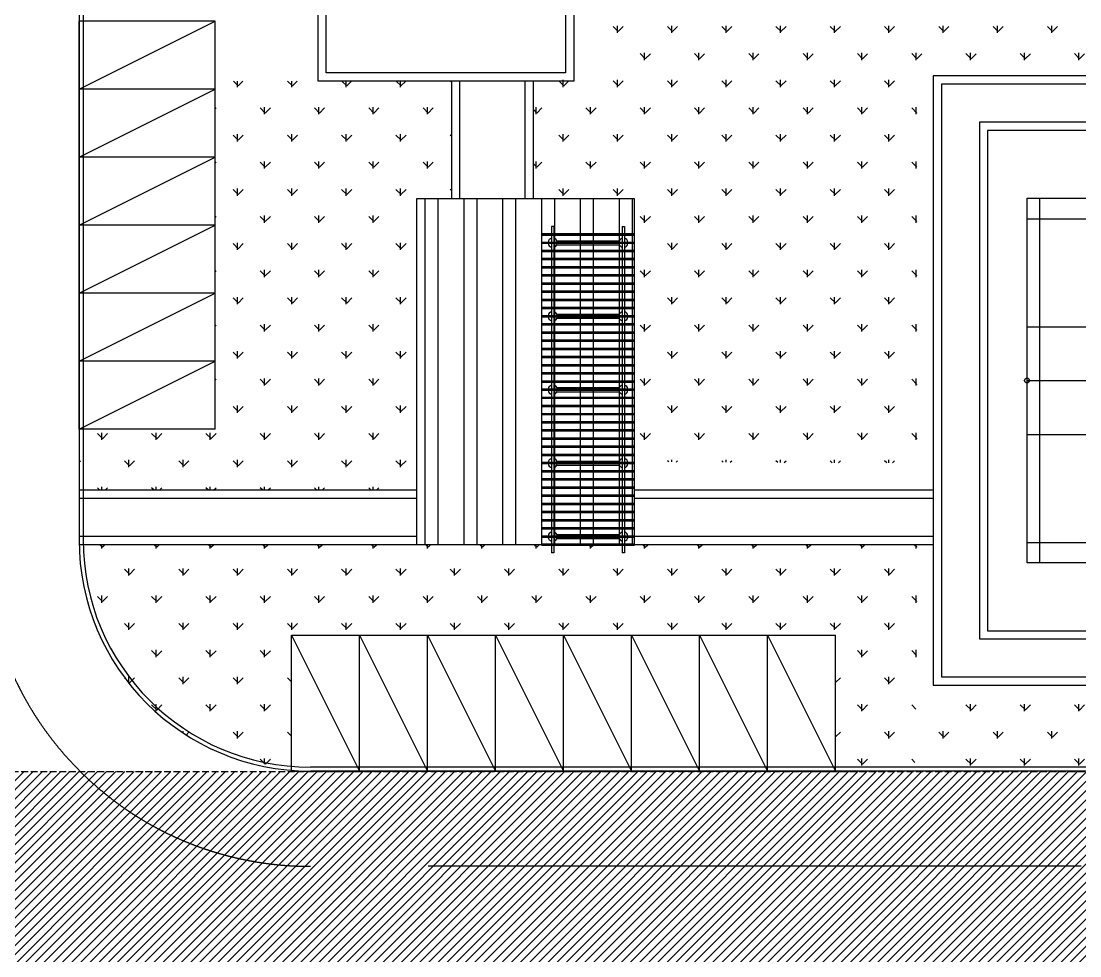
# Model space of a CAD drawing. Header units: millimetres. Extents: x 36720183 to 38160956, y 58934012 to 60388477.
# Drawn here: x 37524127 to 37563043, y 59317925 to 59352294 of the extents above; entities that cross this region are included whole.
import ezdxf

# ---------------------------------------------------------------- set-up
doc = ezdxf.new("R2010")
doc.units = ezdxf.units.MM
doc.header["$LTSCALE"] = 1000
doc.header["$MEASUREMENT"] = 0
doc.linetypes.add('ACAD_ISO04W100', pattern=[30, 24, -3, 0, -3])
doc.linetypes.add('DASH', pattern=[0.35, 0.25, -0.1])
for name, color, linetype in [('@ 绿化', 8, 'Continuous'), ('@YL', 2, 'Continuous'), ('@YL-铺装', 6, 'Continuous'), ('@园建', 1, 'Continuous'), ('@扑救面填充', 8, 'Continuous'), ('@运动', 2, 'Continuous'), ('DL_道路中线_支路网_', 4, 'ACAD_ISO04W100'), ('DL_道路红线_支路网_', 1, 'Continuous'), ('DOTE', 1, 'Continuous'), ('扑救面', 2, 'Continuous'), ('车位', 40, 'Continuous')]:
    doc.layers.add(name, color=color, linetype=linetype)
pattern_1 = [(90, (0, 0), (-997.795475, 997.795475), [264.58066, -1731.01015]), (45, (0, 0), (-997.796155, 997.796155), [264.58066, -1146.51615]), (135, (0, 0), (-997.796155, -997.796155), [264.58066, -1146.51615])]

# ---------------------------------------------------------------- blocks, each defined once
blk = doc.blocks.new('车位')
at = {"layer": '车位'}
for p, q in [((2126015, 462726), (2126015, 465226)), ((2131015, 465226), (2126015, 465226)), ((2131015, 462726), (2131015, 465226)), ((2131015, 462726), (2126015, 462726))]:
    blk.add_line(p, q, dxfattribs=at)
blk.add_lwpolyline([(2126015, 462726), (2131015, 465226)], dxfattribs=at)
blk = doc.blocks.new('hj')
at = {"layer": '@YL-铺装', "color": 8, "ltscale": 0.5}
for points in [[(-4860, 2960), (-4800, 2960), (-4800, -440), (-4860, -440), (-4860, 2960)], [(-4560, 2960), (-4500, 2960), (-4500, -440), (-4560, -440), (-4560, 2960)], [(-4260, 2960), (-4200, 2960), (-4200, -440), (-4260, -440), (-4260, 2960)], [(-4260, 2960), (-4200, 2960), (-4200, -440), (-4260, -440), (-4260, 2960)], [(-3960, 2960), (-3900, 2960), (-3900, -440), (-3960, -440), (-3960, 2960)], [(-3660, 2960), (-3600, 2960), (-3600, -440), (-3660, -440), (-3660, 2960)], [(-3660, 2960), (-3600, 2960), (-3600, -440), (-3660, -440), (-3660, 2960)], [(-3360, 2960), (-3300, 2960), (-3300, -440), (-3360, -440), (-3360, 2960)], [(-3060, 2960), (-3000, 2960), (-3000, -440), (-3060, -440), (-3060, 2960)], [(-3060, 2960), (-3000, 2960), (-3000, -440), (-3060, -440), (-3060, 2960)], [(-2760, 2960), (-2700, 2960), (-2700, -440), (-2760, -440), (-2760, 2960)], [(-2460, 2960), (-2400, 2960), (-2400, -440), (-2460, -440), (-2460, 2960)], [(-2160, 2960), (-2100, 2960), (-2100, -440), (-2160, -440), (-2160, 2960)], [(-1860, 2960), (-1800, 2960), (-1800, -440), (-1860, -440), (-1860, 2960)], [(-1860, 2960), (-1800, 2960), (-1800, -440), (-1860, -440), (-1860, 2960)], [(-1560, 2960), (-1500, 2960), (-1500, -440), (-1560, -440), (-1560, 2960)], [(-1260, 2960), (-1200, 2960), (-1200, -440), (-1260, -440), (-1260, 2960)], [(-1260, 2960), (-1200, 2960), (-1200, -440), (-1260, -440), (-1260, 2960)], [(-960, 2960), (-900, 2960), (-900, -440), (-960, -440), (-960, 2960)], [(-660, 2960), (-600, 2960), (-600, -440), (-660, -440), (-660, 2960)], [(-660, 2960), (-600, 2960), (-600, -440), (-660, -440), (-660, 2960)], [(-360, 2960), (-300, 2960), (-300, -440), (-360, -440), (-360, 2960)], [(-60, 2960), (0, 2960), (0, -440), (-60, -440), (-60, 2960)], [(240, 2960), (300, 2960), (300, -440), (240, -440), (240, 2960)], [(540, 2960), (600, 2960), (600, -440), (540, -440), (540, 2960)], [(540, 2960), (600, 2960), (600, -440), (540, -440), (540, 2960)], [(840, 2960), (900, 2960), (900, -440), (840, -440), (840, 2960)], [(1140, 2960), (1200, 2960), (1200, -440), (1140, -440), (1140, 2960)], [(1140, 2960), (1200, 2960), (1200, -440), (1140, -440), (1140, 2960)], [(1440, 2960), (1500, 2960), (1500, -440), (1440, -440), (1440, 2960)], [(1740, 2960), (1800, 2960), (1800, -440), (1740, -440), (1740, 2960)], [(1740, 2960), (1800, 2960), (1800, -440), (1740, -440), (1740, 2960)], [(2040, 2960), (2100, 2960), (2100, -440), (2040, -440), (2040, 2960)], [(2340, 2960), (2400, 2960), (2400, -440), (2340, -440), (2340, 2960)], [(2640, 2960), (2700, 2960), (2700, -440), (2640, -440), (2640, 2960)], [(2940, 2960), (3000, 2960), (3000, -440), (2940, -440), (2940, 2960)], [(2940, 2960), (3000, 2960), (3000, -440), (2940, -440), (2940, 2960)], [(3240, 2960), (3300, 2960), (3300, -440), (3240, -440), (3240, 2960)], [(3540, 2960), (3600, 2960), (3600, -440), (3540, -440), (3540, 2960)], [(3540, 2960), (3600, 2960), (3600, -440), (3540, -440), (3540, 2960)], [(3840, 2960), (3900, 2960), (3900, -440), (3840, -440), (3840, 2960)], [(4140, 2960), (4200, 2960), (4200, -440), (4140, -440), (4140, 2960)], [(4140, 2960), (4200, 2960), (4200, -440), (4140, -440), (4140, 2960)], [(4440, 2960), (4500, 2960), (4500, -440), (4440, -440), (4440, 2960)], [(4740, 2960), (4800, 2960), (4800, -440), (4740, -440), (4740, 2960)], [(5040, 2960), (5100, 2960), (5100, -440), (5040, -440), (5040, 2960)], [(5340, 2960), (5400, 2960), (5400, -440), (5340, -440), (5340, 2960)], [(5340, 2960), (5400, 2960), (5400, -440), (5340, -440), (5340, 2960)], [(5640, 2960), (5700, 2960), (5700, -440), (5640, -440), (5640, 2960)], [(5940, 2960), (6000, 2960), (6000, -440), (5940, -440), (5940, 2960)], [(5940, 2960), (6000, 2960), (6000, -440), (5940, -440), (5940, 2960)], [(6240, 2960), (6300, 2960), (6300, -440), (6240, -440), (6240, 2960)], [(6240, 2960), (6300, 2960), (6300, -440), (6240, -440), (6240, 2960)], [(6540, 2960), (6600, 2960), (6600, -440), (6540, -440), (6540, 2960)]]:
    blk.add_lwpolyline(points, dxfattribs=at)
at = {"layer": '@YL-铺装', "color": 2, "ltscale": 0.5}
for points in [[(3840, 2600), (-5130, 2600)], [(-5130, 2520), (-5130, 2600)], [(3840, 2520), (-5130, 2520)], [(4140, 2600), (3900, 2600)], [(4140, 2520), (3900, 2520)], [(4440, 2600), (4200, 2600)], [(4440, 2520), (4200, 2520)], [(4740, 2600), (4500, 2600)], [(4740, 2520), (4500, 2520)], [(5040, 2600), (4800, 2600)], [(5040, 2520), (4800, 2520)], [(5340, 2600), (5100, 2600)], [(5340, 2520), (5100, 2520)], [(5640, 2600), (5400, 2600)], [(5940, 2520), (5400, 2520)], [(5940, 2600), (5700, 2600)], [(6240, 2600), (6000, 2600)], [(6240, 2520), (6000, 2520)], [(6540, 2600), (6300, 2600)], [(6540, 2520), (6300, 2520)], [(6870, 2600), (6600, 2600)], [(6870, 2520), (6600, 2520)], [(3840, 0), (-5130, 0)], [(3840, -80), (-5130, -80)], [(4140, 0), (3900, 0)], [(4140, -80), (3900, -80)], [(4440, 0), (4200, 0)], [(4440, -80), (4200, -80)], [(4740, 0), (4500, 0)], [(4740, -80), (4500, -80)], [(5040, 0), (4800, 0)], [(5040, -80), (4800, -80)], [(5340, 0), (5100, 0)], [(5340, -80), (5100, -80)], [(5640, 0), (5400, 0)], [(5640, -80), (5400, -80)], [(5940, 0), (5700, 0)], [(5940, -80), (5700, -80)], [(6240, 0), (6000, 0)], [(6240, -80), (6000, -80)], [(6540, 0), (6300, 0)], [(6540, -80), (6300, -80)], [(6870, 0), (6600, 0)], [(6870, -80), (6600, -80)]]:
    blk.add_lwpolyline(points, dxfattribs=at)
at = {"layer": '@YL-铺装', "color": 3, "ltscale": 0.5}
for points in [[(-4605, 2407), (-4605, 113)], [(-4455, 2407), (-4455, 113)], [(-1905, 2407), (-1905, 113)], [(-1755, 2407), (-1755, 113)], [(795, 2407), (795, 113)], [(945, 2407), (945, 113)], [(3495, 2407), (3495, 113)], [(3645, 2407), (3645, 113)], [(6195, 2407), (6195, 113)], [(6345, 2407), (6345, 113)]]:
    blk.add_lwpolyline(points, dxfattribs=at)
at = {"layer": '@YL-铺装', "color": 6, "ltscale": 0.5}
for points in [[(-5130, -80), (-5130, 0)], [(6870, 0), (6870, -80)]]:
    blk.add_lwpolyline(points, dxfattribs=at)
at = {"layer": '@YL-铺装', "color": 3, "ltscale": 0.5}
for centre, start, end in [((-4530, 2560), 100.1642, 166.391), ((-4530, 2560), 13.609, 79.8358), ((-1830, 2560), 100.1642, 166.391), ((-1830, 2560), 13.609, 79.8358), ((870, 2560), 100.1642, 166.391), ((870, 2560), 13.609, 79.8358), ((3570, 2560), 100.1642, 166.391), ((3570, 2560), 13.609, 79.8358), ((6270, 2560), 100.1642, 166.391), ((6270, 2560), 13.609, 79.8358), ((-4530, 2560), 193.609, 259.8358), ((-4530, 2560), 280.1642, 346.391), ((-1830, 2560), 193.609, 259.8358), ((-1830, 2560), 280.1642, 346.391), ((870, 2560), 193.609, 259.8358), ((870, 2560), 280.1642, 346.391), ((3570, 2560), 193.609, 259.8358), ((3570, 2560), 280.1642, 346.391), ((6270, 2560), 193.609, 259.8358), ((6270, 2560), 280.1642, 346.391), ((-4530, -40), 100.1642, 166.391), ((-4530, -40), 13.609, 79.8358), ((-1830, -40), 100.1642, 166.391), ((-1830, -40), 13.609, 79.8358), ((870, -40), 100.1642, 166.391), ((870, -40), 13.609, 79.8358), ((3570, -40), 100.1642, 166.391), ((3570, -40), 13.609, 79.8358), ((6270, -40), 100.1642, 166.391), ((6270, -40), 13.609, 79.8358), ((-4530, -40), 193.609, 259.8358), ((-4530, -40), 280.1642, 346.391), ((-1830, -40), 193.609, 259.8358), ((-1830, -40), 280.1642, 346.391), ((870, -40), 193.609, 259.8358), ((870, -40), 280.1642, 346.391), ((3570, -40), 193.609, 259.8358), ((3570, -40), 280.1642, 346.391), ((6270, -40), 193.609, 259.8358), ((6270, -40), 280.1642, 346.391)]:
    blk.add_arc(centre, 170, start, end, dxfattribs=at)
at = {"layer": 'DOTE', "color": 8, "linetype": 'ByBlock'}
for points in [[(6540, -440), (6540, 2960)], [(6600, -440), (6600, 2960)]]:
    blk.add_lwpolyline(points, dxfattribs=at)
at = {"layer": 'DOTE', "color": 1}
blk.add_lwpolyline([(6870, 2520), (6870, 2600)], dxfattribs=at)
blk = doc.blocks.new('ymq')
at = {"layer": '@运动', "color": 1}
blk.add_lwpolyline([(0, 13400), (6100, 13400)], dxfattribs=at)
blk.add_lwpolyline([(0, 13400), (6100, 13400), (6100, 0), (0, 0)], close=True, dxfattribs=at)
at = {"layer": '@运动', "color": 8}
for points in [[(460, 13400), (460, 0)], [(3050, 13400), (3050, 0)], [(5640, 13400), (5640, 0)], [(0, 12650), (6026, 12650), (6100, 12650)], [(0, 8680), (6010, 8680), (6100, 8680)], [(0, 6700), (5999, 6700), (6100, 6700)], [(0, 4720), (5975, 4720), (6100, 4720)], [(0, 750), (5930, 750), (6100, 750)]]:
    blk.add_lwpolyline(points, dxfattribs=at)
for centre in [(0, 6700), (6100, 6700)]:
    blk.add_circle(centre, 90, dxfattribs=at)

msp = doc.modelspace()

# ---------------------------------------------------------------- hatches: boundary and pattern name
at = {"layer": '@ 绿化', "linetype": 'Continuous'}
h = msp.add_hatch(dxfattribs=at)
h.set_pattern_fill('GRASS', color=256, scale=500, style=0)
h.set_pattern_definition(pattern_1)
h.paths.add_polyline_path([(37546665, 59345769), (37542943, 59345769), (37542943, 59350190), (37545442, 59350190), (37545442, 59353191), (37545442, 59354791), (37548842, 59354791), (37548893, 59357891), (37550593, 59357891), (37550543, 59361491), (37547242, 59361491), (37547242, 59364091), (37546742, 59364116), (37546743, 59364991), (37551342, 59364991), (37551342, 59362991), (37555842, 59362991), (37555892, 59364391), (37558792, 59364391), (37558842, 59363441), (37574852, 59362990), (37574852, 59364990), (37579452, 59365090), (37579452, 59364090), (37578952, 59364090), (37578952, 59361490), (37576252, 59361490), (37576252, 59359990), (37575053, 59359990), (37575053, 59357317), (37576353, 59357317), (37577352, 59357317), (37577352, 59354790), (37580752, 59354790), (37580753, 59350281), (37573157, 59350281), (37573157, 59350279), (37557056, 59350279), (37557056, 59348892), (37557056, 59336043), (37546665, 59336090)])
h = msp.add_hatch(dxfattribs=at)
h.set_pattern_fill('GRASS', color=256, scale=500, style=0)
h.set_pattern_definition(pattern_1)
edge = h.paths.add_edge_path()
edge.add_line((37526257, 59336043), (37526257, 59337293))
edge.add_line((37526257, 59337293), (37531257, 59337293))
edge.add_line((37531257, 59337293), (37531257, 59350091))
edge.add_line((37531257, 59350091), (37539943, 59350091))
edge.add_line((37539943, 59350091), (37539943, 59345769))
edge.add_line((37539943, 59345769), (37538665, 59345769))
edge.add_line((37538665, 59345769), (37538665, 59335043))
edge.add_line((37538665, 59335043), (37526257, 59335043))
h = msp.add_hatch(dxfattribs=at)
h.set_pattern_fill('GRASS', color=256, scale=500, style=0)
h.set_pattern_definition(pattern_1)
edge = h.paths.add_edge_path()
edge.add_line((37534066, 59324716), (37531252, 59325472))
edge.add_arc((37534695, 59333157), 8421, 201.177, 245.869, ccw=False)
edge.add_line((37526843, 59330115), (37526257, 59333043))
edge.add_line((37526257, 59333043), (37544665, 59333043))
edge.add_line((37544665, 59333043), (37545104, 59333043))
edge.add_line((37545104, 59333043), (37557056, 59333043))
edge.add_line((37557056, 59333043), (37557056, 59329806))
edge.add_line((37557056, 59329806), (37556979, 59324866))
edge.add_line((37556979, 59324866), (37554066, 59324716))
edge.add_line((37554066, 59324716), (37554066, 59329716))
edge.add_line((37554066, 59329716), (37534065, 59329716))
edge.add_line((37534065, 59329716), (37534066, 59324716))
h = msp.add_hatch(dxfattribs=at)
h.set_pattern_fill('GRASS', color=256, scale=500, style=0)
h.set_pattern_definition(pattern_1)
h.paths.add_polyline_path([(37557616, 59327879), (37570128, 59327879), (37570128, 59324716), (37557616, 59324716)])
at = {"layer": '@YL'}
h = msp.add_hatch(dxfattribs=at)
h.set_pattern_fill('ANSI32', color=8, scale=300, angle=45)
h.set_pattern_definition([(90, (0, 0), (-1428.75, 2e-13), []), (90, (476.3, 476.3), (-1428.75, 2e-13), [])])
h.paths.add_polyline_path([(37538665, 59333043), (37538665, 59345769), (37546665, 59345769), (37546665, 59333043)])
at = {"layer": '@扑救面填充'}
h = msp.add_hatch(dxfattribs=at)
h.set_pattern_fill('ANSI31', color=256, scale=150)
h.set_pattern_definition([(45, (0, 0), (-168.3798023, 168.3798023), [])])
h.paths.add_polyline_path([(37406181, 59324704), (37653065, 59324704), (37653065, 59316704), (37406181, 59316704)])

# ---------------------------------------------------------------- linework, layer by layer
at = {"layer": '@YL'}
for points in [[(37535043, 59350091), (37535043, 59353091), (37536543, 59353091), (37536543, 59354191), (37538142, 59354190), (37538142, 59353093), (37544442, 59353091), (37544442, 59350091), (37535043, 59350091)], [(37539943, 59350091), (37539943, 59345769)], [(37542943, 59350091), (37542943, 59345769)], [(37559652, 59348279), (37559652, 59329879), (37568652, 59329879), (37568652, 59348279), (37559652, 59348279)], [(37546225, 59336073), (37546225, 59336013)], [(37538665, 59335043), (37526257, 59335043)], [(37557652, 59335043), (37546665, 59335043)], [(37538665, 59333043), (37526257, 59333043)], [(37557652, 59333043), (37546665, 59333043)]]:
    msp.add_lwpolyline(points, dxfattribs=at)
at = {"layer": '@YL', "color": 8}
for points in [[(37535343, 59350391), (37535343, 59352791), (37536843, 59352791), (37536843, 59353890), (37537842, 59353890), (37537842, 59352794), (37544142, 59352791), (37544142, 59350391)], [(37557952, 59349979), (37557952, 59328179), (37570352, 59328179), (37570352, 59349979)], [(37559352, 59348579), (37559352, 59329579), (37568952, 59329579), (37568952, 59348579)]]:
    msp.add_lwpolyline(points, close=True, dxfattribs=at)
at = {"layer": '@YL'}
for points in [[(37557652, 59350279), (37557652, 59327879), (37570652, 59327879), (37570652, 59350279)], [(37538665, 59333043), (37538665, 59345769), (37546665, 59345769), (37546665, 59333043)]]:
    msp.add_lwpolyline(points, close=True, dxfattribs=at)
at = {"layer": '@YL', "color": 8}
for points in [[(37540243, 59350091), (37540243, 59345769)], [(37542643, 59350091), (37542643, 59345769)], [(37538665, 59334743), (37526257, 59334743)], [(37557652, 59334743), (37546665, 59334743)], [(37538665, 59333343), (37526257, 59333343)], [(37557652, 59333343), (37546665, 59333343)]]:
    msp.add_lwpolyline(points, dxfattribs=at)
at = {"layer": 'DL_道路中线_支路网_', "color": 8}
msp.add_line((37593087, 59321216, 0), (37534757, 59321216, 0), dxfattribs=at)
msp.add_arc((37534756, 59333213, 0), 11997, 180.8044, 270.0063, dxfattribs=at)
at = {"layer": 'DL_道路红线_支路网_', "color": 4}
for p, q in [((37526257, 59452982), (37526257, 59333216)), ((37526257, 59452982), (37526257, 59333216)), ((37593087, 59324716), (37534757, 59324716, 0)), ((37593087, 59324716), (37534757, 59324716, 0))]:
    msp.add_line(p, q, dxfattribs=at)
at = {"layer": 'DL_道路红线_支路网_', "color": 8}
for p, q in [((37526407, 59452982), (37526407, 59333216)), ((37593087, 59324866), (37534757, 59324866, 0))]:
    msp.add_line(p, q, dxfattribs=at)
at = {"layer": 'DL_道路红线_支路网_', "color": 4}
msp.add_arc((37534757, 59333216, 0), 8500, 180, 270, dxfattribs=at)
msp.add_arc((37534757, 59333216, 0), 8500, 180, 270, dxfattribs=at)
at = {"layer": 'DL_道路红线_支路网_', "color": 8}
msp.add_arc((37534757, 59333216, 0), 8350, 180, 270, dxfattribs=at)
at = {"layer": '扑救面', "color": 8, "linetype": 'DASH'}
msp.add_lwpolyline([(37406181, 59324704), (37653065, 59324704), (37653065, 59316704), (37406181, 59316704)], close=True, dxfattribs=at)

# ---------------------------------------------------------------- block references
at = {"layer": '@YL'}
msp.add_blockref('ymq', (37561102, 59332379), dxfattribs=at)
at = {"layer": '@园建', "rotation": 90}
msp.add_blockref('hj', (37546225, 59337873), dxfattribs=at)
at = {"layer": '车位'}
for p, rotation in [((35400235, 58887100), 359.9991256950881), ((35400235, 58884600), 359.9991256950881), ((35400235, 58882100), 359.9991256950881), ((35400235, 58879600), 359.9991256950881), ((35400235, 58877100), 359.9991256950881), ((35400235, 58874600), 359.9991256950881), ((37071089, 61455677, 0), 270.006738998017), ((37073589, 61455677, 0), 270.006738998017), ((37076089, 61455677, 0), 270.006738998017), ((37078589, 61455677, 0), 270.006738998017), ((37081367, 61455738, 0), 269.9992713942784), ((37083867, 61455737, 0), 269.9992713942784), ((37086367, 61455738, 0), 269.9992713942784), ((37088867, 61455737, 0), 269.9992713942784)]:
    msp.add_blockref('车位', p, dxfattribs=dict(at, rotation=rotation))

doc.saveas('drawing.dxf')
